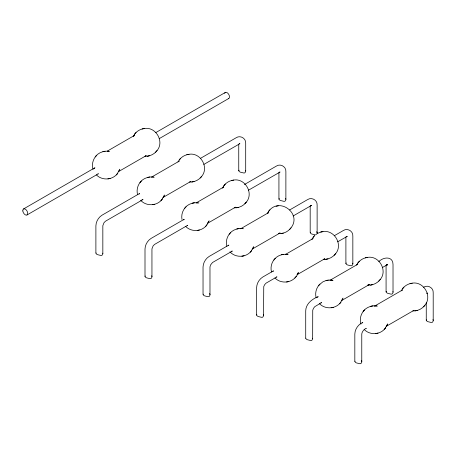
<?xml version="1.0" encoding="UTF-8"?>
<svg xmlns="http://www.w3.org/2000/svg" width="456" height="456" viewBox="0 0 456 456"><rect width="100%" height="100%" fill="white"/><g stroke="black" fill="none" stroke-linecap="round" stroke-linejoin="round"><path stroke-width="0.68" d="M141.964 199.608L143.064 199.511L105.387 221.263L103.968 222.762L102.834 225.686L102.834 253.496A3.625 2.531 -13.5 0 1 101.819 255.4A3.933 1.328 15.3 0 1 100.691 255.428L97.63 254.687A3.26 1.1 15.3 0 1 96.358 253.958L96.011 252.932M187.199 225.441L187.707 225.287L154.499 244.462L153.079 245.955L151.945 248.885L151.945 276.689A3.625 2.531 -13.5 0 1 150.925 278.599A3.933 1.328 15.3 0 1 149.802 278.622L146.735 277.886A3.26 1.1 15.3 0 1 145.464 277.151L145.002 276.427L145.264 276.005M231.557 251.216L232.355 251.062L212.536 262.502L210.569 264.947L209.982 266.925L209.982 294.736A3.625 2.531 -13.5 0 1 208.962 296.639A3.933 1.328 15.3 0 1 207.839 296.668L204.772 295.927A3.26 1.1 15.3 0 1 203.501 295.197L203.154 294.171M200.372 158.409L236.083 137.792C240.175 134.868 246.183 138.339 245.698 143.344L245.698 171.017A3.625 2.531 -13.5 0 1 244.678 172.921A3.933 1.328 15.3 0 1 243.555 172.949L240.489 172.208A3.26 1.1 15.3 0 1 239.218 171.479L238.75 170.749L239.018 170.327A3.933 1.328 15.3 0 1 239.218 170.225M276.49 276.991L276.997 276.838L266.104 283.125L264.685 284.618L263.75 286.567L263.557 315.352A3.625 2.531 -13.5 0 1 262.536 317.256A3.933 1.328 15.3 0 1 261.408 317.285L258.347 316.549A3.26 1.1 15.3 0 1 257.076 315.814L256.608 315.09L256.87 314.668M244.393 184.543L276.262 166.144C280.354 163.22 286.362 166.691 285.878 171.695L285.878 199.369A3.625 2.531 -13.5 0 1 284.857 201.273A3.933 1.328 15.3 0 1 283.735 201.301L280.668 200.56A3.26 1.1 15.3 0 1 279.397 199.831L278.929 199.101L279.197 198.679A3.933 1.328 15.3 0 1 279.397 198.577M315.769 234.811A3.933 1.328 15.3 0 1 314.982 234.806L311.915 234.07A3.26 1.1 15.3 0 1 310.644 233.335L310.302 232.309M320.842 302.767L321.64 302.613L314.834 306.626L313.506 308.279L312.736 310.257L312.662 338.551A3.625 2.531 -13.5 0 1 311.642 340.455A3.933 1.328 15.3 0 1 310.519 340.484L307.452 339.748A3.26 1.1 15.3 0 1 306.181 339.013L305.748 338.13M334.248 235.763L343.225 230.582C347.318 227.658 353.326 231.124 352.841 236.134L352.841 263.802A3.625 2.531 -13.5 0 1 351.821 265.711A3.933 1.328 15.3 0 1 350.698 265.74L347.632 264.999A3.26 1.1 15.3 0 1 346.36 264.263L345.899 263.539L346.161 263.118A3.933 1.328 15.3 0 1 346.36 263.015M361.773 361.75A3.625 2.531 -13.5 0 1 360.753 363.654A3.933 1.328 15.3 0 1 359.624 363.683L356.563 362.942A3.26 1.1 15.3 0 1 355.292 362.212L354.945 361.186M378.811 261.584C383.416 256.876 392.918 255.901 393.021 264.486L393.021 292.153A3.625 2.531 -13.5 0 1 392 294.063A3.933 1.328 15.3 0 1 390.877 294.091L387.811 293.35A3.26 1.1 15.3 0 1 386.54 292.615L386.078 291.891L386.34 291.469A3.933 1.328 15.3 0 1 386.54 291.367M423.584 287.286C427.677 284.362 433.684 287.833 433.2 292.837L433.2 320.511A3.625 2.531 -13.5 0 1 432.18 322.415A3.933 1.328 15.3 0 1 431.057 322.443L427.99 321.702A3.26 1.1 15.3 0 1 426.719 320.973L426.257 320.243L426.52 319.821M119.842 169.216L117.124 173.981M164.485 194.991L161.766 199.756M209.127 220.767L206.408 225.532M253.77 246.542L251.056 251.307M343.06 298.093L340.341 302.852M387.703 323.868L384.984 328.628M94.312 168.629L94.951 167.722L23.518 208.962M317.53 297.5L318.168 296.594C312.223 299.016 305.765 303.81 305.719 310.878L305.719 338.284M133.312 136.162L135.175 133.454M119.557 169.985L118.48 171.519M139.063 194.108L139.593 193.498L102.036 215.181C98.422 217.421 96.028 221.57 95.891 225.823L95.891 253.228M177.96 161.937L179.824 159.23M163.727 196.599L164.206 195.761M183.705 219.883L184.235 219.273L151.141 238.38C147.527 240.62 145.133 244.769 145.002 249.022L145.002 276.427M222.602 187.712L224.466 185.005M208.848 221.53L207.771 223.07M228.348 245.659L228.878 245.049L209.179 256.42C205.565 258.66 203.171 262.81 203.034 267.062L203.034 294.468M267.245 213.488L269.108 210.78M253.49 247.306L252.413 248.839M272.99 271.434L273.526 270.824L262.753 277.043C259.139 279.283 256.745 283.427 256.608 287.679L256.608 315.09M311.887 239.263L313.751 236.556M297.654 273.925C299.592 269.638 297.033 276.285 295.699 277.083M356.535 265.039L358.399 262.331M342.781 298.857L341.698 300.39M362.281 322.985L362.811 322.369C358.279 324.427 354.956 329.061 354.825 334.077L354.825 361.483M401.177 290.814L403.041 288.106M387.423 324.632L386.346 326.165M95.891 156.14C92.728 159.668 91.639 164.912 93.087 169.427M156.408 151.301C165.351 142.232 155.695 125.514 143.378 128.723M140.534 181.91C137.484 185.324 136.35 190.334 137.604 194.735M201.05 177.076C209.994 168.007 200.338 151.289 188.02 154.499M185.176 207.685C182.36 210.832 181.203 215.323 181.978 219.456M245.698 202.846C254.636 193.783 244.986 177.065 232.663 180.274M229.824 233.461C226.774 236.875 225.635 241.885 226.888 246.28M290.341 228.621C303.092 214.377 279.403 196.057 268.436 211.555M274.466 259.236C271.417 262.645 270.277 267.661 271.531 272.055M334.983 254.397C343.927 245.334 334.271 228.61 321.947 231.825M319.109 285.011C316.059 288.42 314.919 293.436 316.173 297.831M379.626 280.172C388.569 271.109 378.913 254.385 366.595 257.594M363.751 310.787C360.588 314.321 359.505 319.559 360.952 324.073M424.274 305.947C433.211 296.885 423.561 280.161 411.238 283.37M96.022 155.992C99.055 151.973 105.632 150.417 109.571 151.432M135.307 133.306C137.564 130.615 140.927 128.962 144.387 128.524M133.22 136.612L134.531 135.392L107.28 151.13M96.358 174.842C101.751 180.622 111.999 180.228 116.992 174.129M144.934 156.288C149.18 156.488 153.53 154.709 156.277 151.449M140.665 181.767C143.697 177.743 150.28 176.193 154.213 177.207M179.955 159.081C182.206 156.391 185.569 154.738 189.029 154.299M140.659 200.275C145.977 206.368 156.533 206.152 161.635 199.905M189.576 182.064C193.823 182.263 198.172 180.485 200.919 177.219M185.313 207.537C188.339 203.518 194.923 201.968 198.862 202.983M224.597 184.857C226.849 182.166 230.212 180.513 233.671 180.074M222.505 188.157L223.816 186.943L196.565 202.675M185.643 226.393C191.041 232.167 201.284 231.779 206.277 225.68M234.224 207.839C238.465 208.039 242.814 206.26 245.567 202.994M229.955 233.312C232.982 229.294 239.565 227.743 243.504 228.758M269.239 210.632L269.935 209.828M229.949 251.82C235.262 257.919 245.818 257.703 250.92 251.45M278.867 233.614C283.108 233.814 287.457 232.036 290.21 228.769M274.597 259.088C277.63 255.069 284.208 253.519 288.146 254.533M313.882 236.407L314.583 235.604L313.078 237.331M274.928 277.943C280.326 283.717 290.575 283.33 295.568 277.225M323.509 259.39C327.756 259.584 332.099 257.805 334.852 254.545M319.24 284.863L322.78 281.905L326.068 280.52L329.54 280.012L333.011 280.354L331.016 280.161M358.53 262.183C360.781 259.492 364.144 257.839 367.604 257.401M319.234 303.371C324.552 309.47 335.109 309.253 340.21 303.001M368.152 285.165C372.398 285.359 376.747 283.581 379.495 280.32M363.888 310.639C366.915 306.62 373.498 305.064 377.437 306.079M403.172 287.958C405.424 285.268 408.787 283.615 412.247 283.176M364.219 329.494C369.616 335.268 379.859 334.881 384.853 328.776M412.8 310.941C417.04 311.135 421.39 309.356 424.137 306.096M95.213 156.915L96.718 155.188M134.503 134.235L136.008 132.508M116.297 174.927L117.796 173.206M155.581 152.247L157.086 150.52M139.861 182.691L141.366 180.964M179.145 160.01L180.65 158.283M160.94 200.703L162.444 198.976M200.224 178.022L201.729 176.295M184.503 208.466L186.008 206.739M223.788 185.78L225.292 184.059M205.582 226.478L207.087 224.751M244.866 203.798L246.371 202.071M229.146 234.241L230.65 232.514M250.224 252.253L251.729 250.526M289.514 229.573L291.013 227.846M273.788 260.011L275.293 258.29M294.867 278.029L296.372 276.302M334.157 255.349L335.662 253.621M318.436 285.787L319.941 284.06M357.721 263.106L359.225 261.379M339.515 303.804L341.02 302.077M378.799 281.124L380.304 279.397M363.079 311.562L364.583 309.835M402.363 288.882L403.868 287.155M384.157 329.58L385.662 327.853M423.442 306.899L424.946 305.172M178.461 161.692L179.174 161.167L151.329 177.247M267.752 213.243L268.464 212.718L240.614 228.792M312.394 239.018L313.107 238.494L285.256 254.568M357.037 264.793L357.749 264.269L329.905 280.343M401.679 290.569L402.392 290.039L374.547 306.118M155.724 132.633L225.31 92.46M26.989 214.975L98.422 173.736L97.915 173.896M159.201 138.647L228.781 98.473M118.366 171.701L146.211 155.621L145.401 155.975M203.843 164.422L239.907 143.668L239.178 143.532M163.009 197.476L190.853 181.397L190.044 181.75M248.48 190.203L280.087 172.026L279.619 172.015M207.651 223.252L235.501 207.172L234.686 207.526M289.657 209.954L307.509 199.648C311.602 196.73 317.61 200.195 317.125 205.2L317.125 232.873A3.625 2.531 -13.5 0 1 316.407 234.492M293.134 215.973L311.283 205.525L310.604 205.394M252.293 249.027L280.144 232.948L278.434 233.478M337.725 241.777L347.027 236.482L346.657 236.482M296.936 274.803L324.786 258.723L323.977 259.076M382.282 267.598L387.178 264.805L386.5 264.674M341.584 300.572L369.428 284.498L367.718 285.023M386.226 326.348L414.071 310.274L413.261 310.627M426.941 293.362L427.169 293.202M317.422 233.449L320.716 232.064L322.962 231.625M366.043 328.491L366.282 328.388C363.916 328.993 361.762 332.139 361.768 334.208L361.768 361.75L361.739 361.426A3.409 2.377 -13.5 0 0 361.306 360.565M278.32 205.85L276.068 206.289M142.141 128.968L143.184 128.763M102.851 151.648L103.894 151.443M104.088 151.403L105.102 151.21M147.202 156.226L148.211 156.032M148.405 155.992L149.448 155.787M186.783 154.738L187.826 154.538M107.912 178.912L108.927 178.712M109.121 178.672L110.164 178.473M147.493 177.424L148.536 177.219M148.73 177.179L149.745 176.985M191.845 182.001L192.854 181.807M193.048 181.767L194.091 181.562M231.426 180.513L232.469 180.314M152.56 204.687L153.569 204.487M153.763 204.448L154.806 204.248M192.141 203.199L193.184 202.994M193.378 202.954L194.387 202.76M196.188 203.011L198.058 202.84M236.487 207.776L237.502 207.583M237.696 207.543L238.733 207.337M197.203 230.457L198.212 230.263M198.406 230.223L199.449 230.018M236.784 228.975L237.827 228.769M238.021 228.73L239.029 228.53M281.13 233.552L282.144 233.358M282.338 233.318L283.381 233.113M320.716 232.064L321.754 231.865M241.845 256.232L242.854 256.038M243.048 255.998L244.091 255.793M281.426 254.744L282.469 254.545M282.663 254.505L283.672 254.305M285.479 254.556L287.343 254.391M325.778 259.327L326.787 259.133M326.98 259.088L328.024 258.888M365.359 257.839L366.402 257.64M286.488 282.007L287.502 281.814M287.696 281.774L288.739 281.569M326.068 280.52L327.112 280.32M327.305 280.28L328.32 280.081M370.42 285.103L371.429 284.903M371.623 284.863L372.666 284.664M410.001 283.615L411.044 283.41M332.338 307.549L333.382 307.344M331.136 307.783L332.145 307.589M370.717 306.295L371.76 306.096M371.953 306.056L372.962 305.856M374.764 306.107L376.633 305.942M415.063 310.878L416.072 310.678M416.265 310.639L417.308 310.439M375.778 333.558L376.787 333.364M376.981 333.325L378.024 333.119M107.798 151.284L108.767 151.295M152.441 177.059L153.41 177.065M241.731 228.61L242.7 228.616M433.2 320.511L433.171 320.186A3.409 2.377 -13.5 0 0 432.938 319.588M393.021 292.153L392.992 291.834A3.409 2.377 -13.5 0 0 392.907 291.526M352.841 263.802L352.813 263.482A3.409 2.377 -13.5 0 0 352.727 263.175M317.097 232.554L317.125 232.873M312.634 338.232L312.662 338.551M285.878 199.369L285.844 199.044A3.409 2.377 -13.5 0 0 285.616 198.451M263.522 315.033L263.557 315.352M245.698 171.017L245.664 170.692A3.409 2.377 -13.5 0 0 245.584 170.384M209.982 294.736L209.954 294.411A3.409 2.377 -13.5 0 0 209.521 293.55M151.945 276.689L151.916 276.37A3.409 2.377 -13.5 0 0 151.683 275.772M102.805 253.171L102.834 253.496M426.257 302.761L426.257 320.243M386.078 265.312L386.078 291.891M345.899 236.96L345.899 263.539M310.183 206.032L310.183 232.611M278.929 172.528L278.929 199.101M238.75 144.176L238.75 170.749M316.663 231.694A3.409 2.377 -13.5 0 1 317.102 232.554M263.294 314.435A3.409 2.377 -13.5 0 1 263.528 315.033M224.671 93.366A3.471 2.006 60 0 1 228.541 94.079A3.471 2.006 60 0 1 228.274 98.633M311.283 205.525L311.015 205.645L311.311 205.548M387.178 264.805L386.905 264.925L387.207 264.833M311.334 205.531L311.015 205.645L311.334 205.531M347.05 236.459L346.725 236.573L347.05 236.459M387.229 264.811L386.905 264.925L387.229 264.811M427.409 293.168L427.084 293.276L427.409 293.168M22.823 210.934A3.471 2.006 60 0 0 26.75 215.084A3.471 2.006 60 0 0 26.197 209.891A3.471 2.006 60 0 0 22.823 210.934"/></g></svg>
